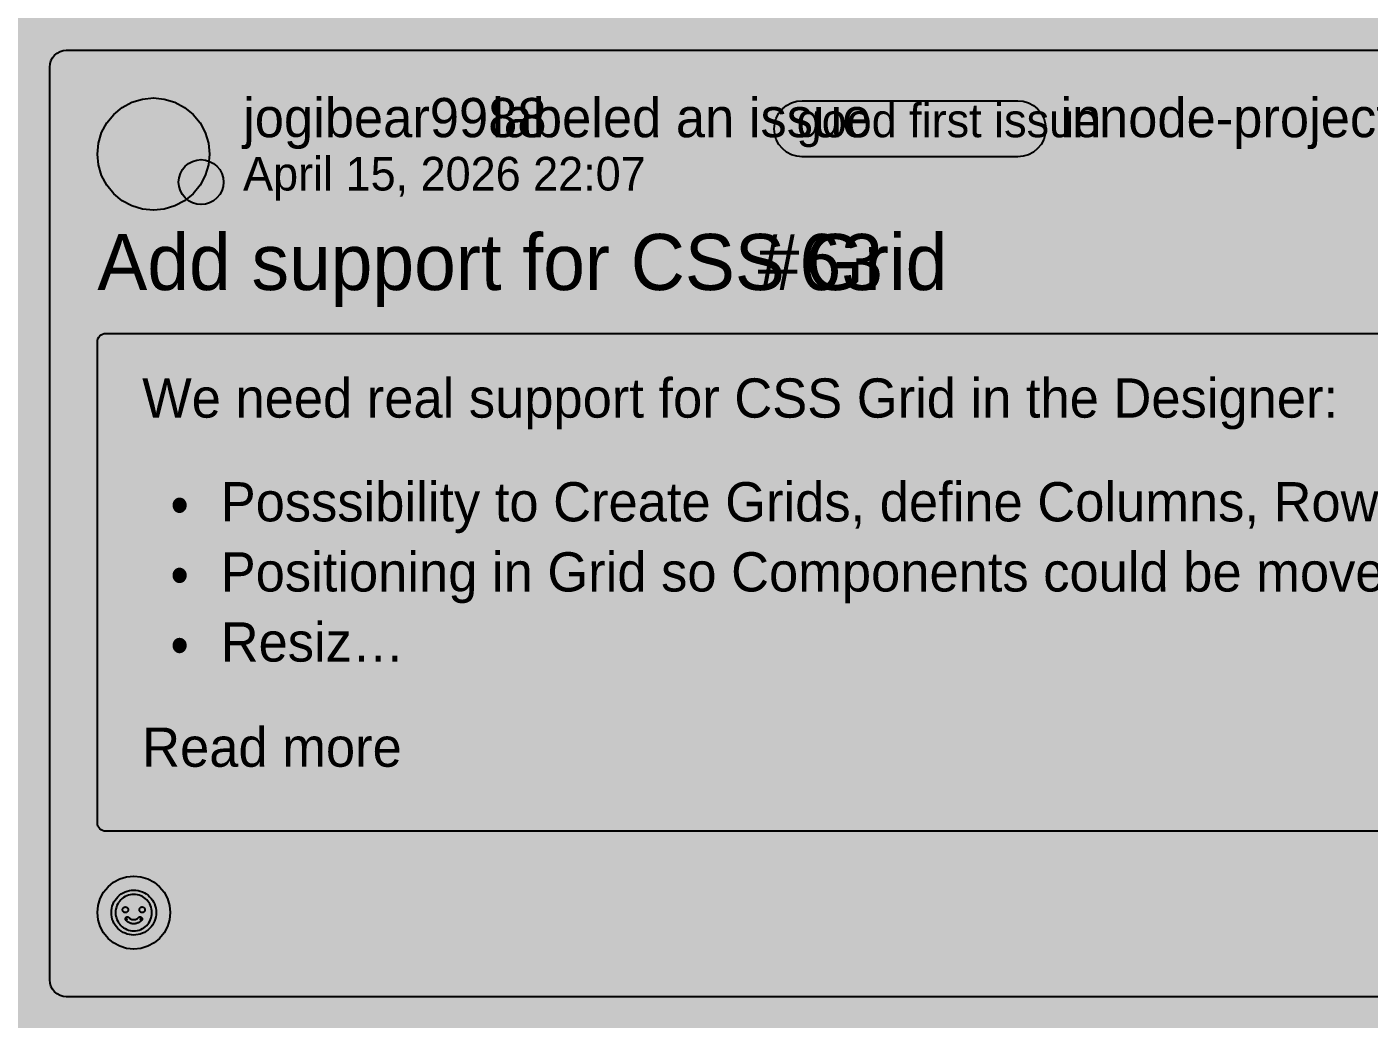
# Model space of a CAD drawing. Extents: x 0 to 2255, y 1 to 8699.
# Drawn here: x 335.9 to 814.7, y 3358.1 to 3711.9 of the extents above; entities that cross this region are included whole.
import ezdxf

# ---------------------------------------------------------------- set-up
doc = ezdxf.new("R2010")
doc.units = 0

msp = doc.modelspace()

# ---------------------------------------------------------------- hatches: boundary and pattern name
at = {"true_color": 0x0d1117}
for points in [[(0, 8699), (1280, 8699), (1280, 0.77), (0, 0.77)], [(0, 8635), (1280, 8635), (1280, 0.77), (0, 0.77)], [(350, 3703.58), (998.03, 3703.58), (998.03, 3703.58), (999.2, 3703.47), (1000.33, 3703.13), (1001.37, 3702.57), (1002.28, 3701.83), (1003.02, 3700.92), (1003.58, 3699.88), (1003.92, 3698.75), (1004.03, 3697.58), (1004.03, 3372.08), (1004.03, 3372.08), (1003.92, 3370.91), (1003.58, 3369.79), (1003.02, 3368.75), (1002.28, 3367.84), (1001.37, 3367.09), (1000.33, 3366.54), (999.2, 3366.2), (998.03, 3366.08), (350, 3366.08), (350, 3366.08), (348.83, 3366.2), (347.7, 3366.54), (346.67, 3367.09), (345.76, 3367.84), (345.01, 3368.75), (344.46, 3369.79), (344.12, 3370.91), (344, 3372.08), (344, 3697.58), (344, 3697.58), (344.12, 3698.75), (344.46, 3699.88), (345.01, 3700.92), (345.76, 3701.83), (346.67, 3702.57), (347.7, 3703.13), (348.83, 3703.47), (350, 3703.58)], [(398, 3664.58), (398, 3664.58), (398, 3664.58), (399.56, 3664.43), (401.06, 3663.97), (402.44, 3663.24), (403.66, 3662.24), (404.65, 3661.03), (405.39, 3659.64), (405.85, 3658.14), (406, 3656.58), (406, 3656.58), (406, 3656.58), (405.85, 3655.02), (405.39, 3653.52), (404.65, 3652.14), (403.66, 3650.93), (402.44, 3649.93), (401.06, 3649.19), (399.56, 3648.74), (398, 3648.58), (398, 3648.58), (398, 3648.58), (396.44, 3648.74), (394.94, 3649.19), (393.56, 3649.93), (392.34, 3650.93), (391.35, 3652.14), (390.61, 3653.52), (390.15, 3655.02), (390, 3656.58), (390, 3656.58), (390, 3656.58), (390.15, 3658.14), (390.61, 3659.64), (391.35, 3661.03), (392.34, 3662.24), (393.56, 3663.24), (394.94, 3663.97), (396.44, 3664.43), (398, 3664.58)]]:
    msp.add_hatch(color=256, dxfattribs=at).paths.add_polyline_path(points, flags=0)
at = {"true_color": 0x010409}
msp.add_hatch(color=256, dxfattribs=at).paths.add_polyline_path([(0, 8635), (1280, 8635), (1280, 0.77), (0, 0.77)], flags=0)
at = {"true_color": 0xffffff}
msp.add_hatch(color=256, dxfattribs=at).paths.add_polyline_path([(381, 3686.58), (381, 3686.58), (381, 3686.58), (384.9, 3686.2), (388.65, 3685.06), (392.11, 3683.21), (395.14, 3680.73), (397.63, 3677.69), (399.48, 3674.24), (400.62, 3670.49), (401, 3666.58), (401, 3666.58), (401, 3666.58), (400.62, 3662.68), (399.48, 3658.93), (397.63, 3655.47), (395.14, 3652.44), (392.11, 3649.95), (388.65, 3648.11), (384.9, 3646.97), (381, 3646.58), (381, 3646.58), (381, 3646.58), (377.1, 3646.97), (373.35, 3648.11), (369.89, 3649.95), (366.86, 3652.44), (364.37, 3655.47), (362.52, 3658.93), (361.38, 3662.68), (361, 3666.58), (361, 3666.58), (361, 3666.58), (361.38, 3670.49), (362.52, 3674.24), (364.37, 3677.69), (366.86, 3680.73), (369.89, 3683.21), (373.35, 3685.06), (377.1, 3686.2), (381, 3686.58)], flags=0)
at = {"true_color": 0x7057ff}
msp.add_hatch(color=256, dxfattribs=at).paths.add_polyline_path([(612.47, 3685.58), (689.38, 3685.58), (689.38, 3685.58), (691.33, 3685.39), (693.21, 3684.82), (694.94, 3683.9), (696.45, 3682.65), (697.7, 3681.14), (698.62, 3679.41), (699.19, 3677.53), (699.38, 3675.58), (699.38, 3675.58), (699.38, 3675.58), (699.19, 3673.63), (698.62, 3671.76), (697.7, 3670.03), (696.45, 3668.51), (694.94, 3667.27), (693.21, 3666.34), (691.33, 3665.78), (689.38, 3665.58), (612.47, 3665.58), (612.47, 3665.58), (610.52, 3665.78), (608.64, 3666.34), (606.91, 3667.27), (605.4, 3668.51), (604.15, 3670.03), (603.23, 3671.76), (602.66, 3673.63), (602.47, 3675.58), (602.47, 3675.58), (602.47, 3675.58), (602.66, 3677.53), (603.23, 3679.41), (604.15, 3681.14), (605.4, 3682.65), (606.91, 3683.9), (608.64, 3684.82), (610.52, 3685.39), (612.47, 3685.58)], flags=0)
at = {"true_color": 0x151b23}
for points in [[(364, 3602.58), (984.03, 3602.58), (984.03, 3602.58), (984.62, 3602.53), (985.18, 3602.36), (985.7, 3602.08), (986.15, 3601.7), (986.53, 3601.25), (986.8, 3600.73), (986.98, 3600.17), (987.03, 3599.58), (987.03, 3428.08), (987.03, 3428.08), (986.98, 3427.5), (986.8, 3426.94), (986.53, 3426.42), (986.15, 3425.96), (985.7, 3425.59), (985.18, 3425.31), (984.62, 3425.14), (984.03, 3425.08), (364, 3425.08), (364, 3425.08), (363.41, 3425.14), (362.85, 3425.31), (362.33, 3425.59), (361.88, 3425.96), (361.51, 3426.42), (361.23, 3426.94), (361.06, 3427.5), (361, 3428.08), (361, 3599.58), (361, 3599.58), (361.06, 3600.17), (361.23, 3600.73), (361.51, 3601.25), (361.88, 3601.7), (362.33, 3602.08), (362.85, 3602.36), (363.41, 3602.53), (364, 3602.58)], [(374, 3409.08), (374, 3409.08), (374, 3409.08), (376.54, 3408.83), (378.97, 3408.09), (381.22, 3406.89), (383.19, 3405.28), (384.81, 3403.31), (386.01, 3401.06), (386.75, 3398.62), (387, 3396.08), (387, 3396.08), (387, 3396.08), (386.75, 3393.55), (386.01, 3391.11), (384.81, 3388.86), (383.19, 3386.89), (381.22, 3385.27), (378.97, 3384.07), (376.54, 3383.33), (374, 3383.08), (374, 3383.08), (374, 3383.08), (371.46, 3383.33), (369.03, 3384.07), (366.78, 3385.27), (364.81, 3386.89), (363.19, 3388.86), (361.99, 3391.11), (361.25, 3393.55), (361, 3396.08), (361, 3396.08), (361, 3396.08), (361.25, 3398.62), (361.99, 3401.06), (363.19, 3403.31), (364.81, 3405.28), (366.78, 3406.89), (369.03, 3408.09), (371.46, 3408.83), (374, 3409.08)]]:
    msp.add_hatch(color=256, dxfattribs=at).paths.add_polyline_path(points, flags=0)
at = {"true_color": 0x9198a1}
h = msp.add_hatch(color=256, dxfattribs=at)
h.paths.add_polyline_path([(374, 3404.08), (374.78, 3404.05), (375.56, 3403.93), (376.32, 3403.74), (377.06, 3403.48), (377.77, 3403.14), (378.44, 3402.74), (379.08, 3402.27), (379.66, 3401.74), (380.18, 3401.16), (380.65, 3400.53), (381.06, 3399.86), (381.39, 3399.15), (381.66, 3398.41), (381.85, 3397.64), (381.96, 3396.87), (382, 3396.08), (381.96, 3395.3), (381.85, 3394.52), (381.66, 3393.76), (381.39, 3393.02), (381.06, 3392.31), (380.65, 3391.64), (380.18, 3391.01), (379.66, 3390.43), (379.08, 3389.9), (378.44, 3389.43), (377.77, 3389.03), (377.06, 3388.69), (376.32, 3388.43), (375.56, 3388.24), (374.78, 3388.12), (374, 3388.08), (373.22, 3388.12), (372.44, 3388.24), (371.68, 3388.43), (370.94, 3388.69), (370.23, 3389.03), (369.56, 3389.43), (368.92, 3389.9), (368.34, 3390.43), (367.82, 3391.01), (367.35, 3391.64), (366.94, 3392.31), (366.61, 3393.02), (366.34, 3393.76), (366.15, 3394.52), (366.04, 3395.3), (366, 3396.08), (366.04, 3396.87), (366.15, 3397.64), (366.34, 3398.41), (366.61, 3399.15), (366.94, 3399.86), (367.35, 3400.53), (367.82, 3401.16), (368.34, 3401.74), (368.92, 3402.27), (369.56, 3402.74), (370.23, 3403.14), (370.94, 3403.48), (371.68, 3403.74), (372.44, 3403.93), (373.22, 3404.05), (374, 3404.08)], flags=0)
h.paths.add_polyline_path([(367.5, 3396.08), (367.53, 3395.45), (367.62, 3394.82), (367.78, 3394.2), (367.99, 3393.6), (368.27, 3393.02), (368.59, 3392.47), (368.98, 3391.96), (369.4, 3391.49), (369.88, 3391.06), (370.39, 3390.68), (370.94, 3390.35), (371.51, 3390.08), (372.11, 3389.86), (372.73, 3389.71), (373.36, 3389.61), (374, 3389.58), (374.64, 3389.61), (375.27, 3389.71), (375.89, 3389.86), (376.49, 3390.08), (377.06, 3390.35), (377.61, 3390.68), (378.12, 3391.06), (378.6, 3391.49), (379.02, 3391.96), (379.41, 3392.47), (379.73, 3393.02), (380.01, 3393.6), (380.22, 3394.2), (380.38, 3394.82), (380.47, 3395.45), (380.5, 3396.08), (380.47, 3396.72), (380.38, 3397.35), (380.22, 3397.97), (380.01, 3398.57), (379.73, 3399.15), (379.41, 3399.69), (379.02, 3400.21), (378.6, 3400.68), (378.12, 3401.11), (377.61, 3401.49), (377.06, 3401.82), (376.49, 3402.09), (375.89, 3402.31), (375.27, 3402.46), (374.64, 3402.55), (374, 3402.58), (373.36, 3402.55), (372.73, 3402.46), (372.11, 3402.31), (371.51, 3402.09), (370.94, 3401.82), (370.39, 3401.49), (369.88, 3401.11), (369.4, 3400.68), (368.98, 3400.21), (368.59, 3399.69), (368.27, 3399.15), (367.99, 3398.57), (367.78, 3397.97), (367.62, 3397.35), (367.53, 3396.72), (367.5, 3396.08)], flags=0)
h.paths.add_polyline_path([(371.32, 3394.45), (371.55, 3394.56), (371.81, 3394.58), (372.05, 3394.52), (372.27, 3394.38), (372.44, 3394.18), (372.63, 3394.01), (372.84, 3393.87), (373.08, 3393.76), (373.32, 3393.67), (373.57, 3393.62), (373.82, 3393.59), (374.08, 3393.58), (374.34, 3393.6), (374.59, 3393.65), (374.84, 3393.73), (375.07, 3393.83), (375.29, 3393.96), (375.49, 3394.12), (375.67, 3394.31), (375.86, 3394.48), (376.1, 3394.57), (376.35, 3394.58), (376.6, 3394.5), (376.8, 3394.35), (376.94, 3394.13), (377, 3393.89), (376.97, 3393.63), (376.86, 3393.4), (376.73, 3393.24), (376.56, 3393.06), (376.36, 3392.89), (376.16, 3392.73), (375.94, 3392.6), (375.71, 3392.47), (375.48, 3392.37), (375.24, 3392.28), (374.99, 3392.2), (374.74, 3392.15), (374.49, 3392.11), (374.23, 3392.09), (373.97, 3392.08), (373.72, 3392.09), (373.46, 3392.12), (373.21, 3392.16), (372.96, 3392.22), (372.71, 3392.29), (372.47, 3392.39), (372.24, 3392.5), (372.01, 3392.62), (371.8, 3392.77), (371.6, 3392.92), (371.41, 3393.1), (371.23, 3393.28), (371.22, 3393.46), (371.43, 3393.61), (371.64, 3393.76), (371.65, 3393.76), (371.43, 3393.61), (371.22, 3393.47), (371.06, 3393.53), (371, 3393.78), (371.03, 3394.04), (371.14, 3394.27), (371.32, 3394.45)], flags=0)
h.paths.add_polyline_path([(378, 3397.08), (378, 3396.99), (377.98, 3396.89), (377.96, 3396.79), (377.92, 3396.7), (377.88, 3396.61), (377.83, 3396.53), (377.77, 3396.45), (377.71, 3396.38), (377.63, 3396.31), (377.56, 3396.25), (377.47, 3396.2), (377.38, 3396.16), (377.29, 3396.13), (377.2, 3396.1), (377.1, 3396.09), (377, 3396.08), (376.9, 3396.09), (376.8, 3396.1), (376.71, 3396.13), (376.62, 3396.16), (376.53, 3396.2), (376.44, 3396.25), (376.37, 3396.31), (376.29, 3396.38), (376.23, 3396.45), (376.17, 3396.53), (376.12, 3396.61), (376.08, 3396.7), (376.04, 3396.79), (376.02, 3396.89), (376, 3396.99), (376, 3397.08), (376, 3397.18), (376.02, 3397.28), (376.04, 3397.37), (376.08, 3397.47), (376.12, 3397.55), (376.17, 3397.64), (376.23, 3397.72), (376.29, 3397.79), (376.37, 3397.86), (376.44, 3397.91), (376.53, 3397.97), (376.62, 3398.01), (376.71, 3398.04), (376.8, 3398.06), (376.9, 3398.08), (377, 3398.08), (377.1, 3398.08), (377.2, 3398.06), (377.29, 3398.04), (377.38, 3398.01), (377.47, 3397.97), (377.56, 3397.91), (377.63, 3397.86), (377.71, 3397.79), (377.77, 3397.72), (377.83, 3397.64), (377.88, 3397.55), (377.92, 3397.47), (377.96, 3397.37), (377.98, 3397.28), (378, 3397.18), (378, 3397.08)], flags=0)
h.paths.add_polyline_path([(371, 3396.08), (370.9, 3396.09), (370.8, 3396.1), (370.71, 3396.13), (370.62, 3396.16), (370.53, 3396.2), (370.44, 3396.25), (370.37, 3396.31), (370.29, 3396.38), (370.23, 3396.45), (370.17, 3396.53), (370.12, 3396.61), (370.08, 3396.7), (370.04, 3396.79), (370.02, 3396.89), (370, 3396.99), (370, 3397.08), (370, 3397.18), (370.02, 3397.28), (370.04, 3397.37), (370.08, 3397.47), (370.12, 3397.55), (370.17, 3397.64), (370.23, 3397.72), (370.29, 3397.79), (370.37, 3397.86), (370.44, 3397.91), (370.53, 3397.97), (370.62, 3398.01), (370.71, 3398.04), (370.8, 3398.06), (370.9, 3398.08), (371, 3398.08), (371.1, 3398.08), (371.2, 3398.06), (371.29, 3398.04), (371.38, 3398.01), (371.47, 3397.97), (371.56, 3397.91), (371.63, 3397.86), (371.71, 3397.79), (371.77, 3397.72), (371.83, 3397.64), (371.88, 3397.55), (371.92, 3397.47), (371.96, 3397.37), (371.98, 3397.28), (372, 3397.18), (372, 3397.08), (372, 3396.99), (371.98, 3396.89), (371.96, 3396.79), (371.92, 3396.7), (371.88, 3396.61), (371.83, 3396.53), (371.77, 3396.45), (371.71, 3396.38), (371.63, 3396.31), (371.56, 3396.25), (371.47, 3396.2), (371.38, 3396.16), (371.29, 3396.13), (371.2, 3396.1), (371.1, 3396.09), (371, 3396.08)], flags=0)
h.paths.add_polyline_path([(376.25, 3393.83), (376.27, 3393.82), (376.29, 3393.81), (376.31, 3393.79), (376.32, 3393.78), (376.34, 3393.77), (376.36, 3393.76), (376.38, 3393.74), (376.4, 3393.73), (376.42, 3393.72), (376.44, 3393.7), (376.45, 3393.69), (376.47, 3393.68), (376.49, 3393.66), (376.51, 3393.65), (376.53, 3393.64), (376.55, 3393.63), (376.56, 3393.61), (376.58, 3393.6), (376.6, 3393.59), (376.62, 3393.57), (376.64, 3393.56), (376.66, 3393.55), (376.68, 3393.53), (376.69, 3393.52), (376.71, 3393.51), (376.73, 3393.5), (376.75, 3393.48), (376.77, 3393.47), (376.79, 3393.46), (376.8, 3393.44), (376.82, 3393.43), (376.84, 3393.42), (376.82, 3393.43), (376.8, 3393.44), (376.79, 3393.46), (376.77, 3393.47), (376.75, 3393.48), (376.73, 3393.5), (376.71, 3393.51), (376.69, 3393.52), (376.68, 3393.53), (376.66, 3393.55), (376.64, 3393.56), (376.62, 3393.57), (376.6, 3393.59), (376.58, 3393.6), (376.56, 3393.61), (376.55, 3393.63), (376.53, 3393.64), (376.51, 3393.65), (376.49, 3393.66), (376.47, 3393.68), (376.45, 3393.69), (376.44, 3393.7), (376.42, 3393.72), (376.4, 3393.73), (376.38, 3393.74), (376.36, 3393.76), (376.34, 3393.77), (376.32, 3393.78), (376.31, 3393.79), (376.29, 3393.81), (376.27, 3393.82), (376.25, 3393.83)], flags=0)

# ---------------------------------------------------------------- linework, layer by layer
at = {"true_color": 0x3d444d}
msp.add_lwpolyline([(998.03, 3366.08), (350, 3366.08), (350, 3366.08), (348.83, 3366.2), (347.7, 3366.54), (346.67, 3367.09), (345.76, 3367.84), (345.01, 3368.75), (344.46, 3369.79), (344.12, 3370.91), (344, 3372.08), (344, 3697.58), (344, 3697.58), (344.12, 3698.75), (344.46, 3699.88), (345.01, 3700.92), (345.76, 3701.83), (346.67, 3702.57), (347.7, 3703.13), (348.83, 3703.47), (350, 3703.58), (350, 3703.58), (998.03, 3703.58)], dxfattribs=at)
at = {"true_color": 0x010409}
msp.add_lwpolyline([(381, 3686.58), (381, 3686.58), (381, 3686.58), (384.9, 3686.2), (388.65, 3685.06), (392.11, 3683.21), (395.14, 3680.73), (397.63, 3677.69), (399.48, 3674.24), (400.62, 3670.49), (401, 3666.58), (401, 3666.58), (401, 3666.58), (400.62, 3662.68), (399.48, 3658.93), (397.63, 3655.47), (395.14, 3652.44), (392.11, 3649.95), (388.65, 3648.11), (384.9, 3646.97), (381, 3646.58), (381, 3646.58), (381, 3646.58), (377.1, 3646.97), (373.35, 3648.11), (369.89, 3649.95), (366.86, 3652.44), (364.37, 3655.47), (362.52, 3658.93), (361.38, 3662.68), (361, 3666.58), (361, 3666.58), (361, 3666.58), (361.38, 3670.49), (362.52, 3674.24), (364.37, 3677.69), (366.86, 3680.73), (369.89, 3683.21), (373.35, 3685.06), (377.1, 3686.2), (381, 3686.58)], close=True, dxfattribs=at)
at = {"true_color": 0xc1b8ff}
msp.add_lwpolyline([(612.47, 3685.58), (689.38, 3685.58), (689.38, 3685.58), (691.33, 3685.39), (693.21, 3684.82), (694.94, 3683.9), (696.45, 3682.65), (697.7, 3681.14), (698.62, 3679.41), (699.19, 3677.53), (699.38, 3675.58), (699.38, 3675.58), (699.38, 3675.58), (699.19, 3673.63), (698.62, 3671.76), (697.7, 3670.03), (696.45, 3668.51), (694.94, 3667.27), (693.21, 3666.34), (691.33, 3665.78), (689.38, 3665.58), (612.47, 3665.58), (612.47, 3665.58), (610.52, 3665.78), (608.64, 3666.34), (606.91, 3667.27), (605.4, 3668.51), (604.15, 3670.03), (603.23, 3671.76), (602.66, 3673.63), (602.47, 3675.58), (602.47, 3675.58), (602.47, 3675.58), (602.66, 3677.53), (603.23, 3679.41), (604.15, 3681.14), (605.4, 3682.65), (606.91, 3683.9), (608.64, 3684.82), (610.52, 3685.39), (612.47, 3685.58)], close=True, dxfattribs=at)
at = {"true_color": 0x0d1117}
msp.add_lwpolyline([(398, 3664.58), (398, 3664.58), (398, 3664.58), (399.56, 3664.43), (401.06, 3663.97), (402.44, 3663.24), (403.66, 3662.24), (404.65, 3661.03), (405.39, 3659.64), (405.85, 3658.14), (406, 3656.58), (406, 3656.58), (406, 3656.58), (405.85, 3655.02), (405.39, 3653.52), (404.65, 3652.14), (403.66, 3650.93), (402.44, 3649.93), (401.06, 3649.19), (399.56, 3648.74), (398, 3648.58), (398, 3648.58), (398, 3648.58), (396.44, 3648.74), (394.94, 3649.19), (393.56, 3649.93), (392.34, 3650.93), (391.35, 3652.14), (390.61, 3653.52), (390.15, 3655.02), (390, 3656.58), (390, 3656.58), (390, 3656.58), (390.15, 3658.14), (390.61, 3659.64), (391.35, 3661.03), (392.34, 3662.24), (393.56, 3663.24), (394.94, 3663.97), (396.44, 3664.43), (398, 3664.58)], close=True, dxfattribs=at)
at = {"true_color": 0x151b23}
msp.add_lwpolyline([(984.03, 3425.08), (364, 3425.08), (364, 3425.08), (363.41, 3425.14), (362.85, 3425.31), (362.33, 3425.59), (361.88, 3425.96), (361.51, 3426.42), (361.23, 3426.94), (361.06, 3427.5), (361, 3428.08), (361, 3599.58), (361, 3599.58), (361.06, 3600.17), (361.23, 3600.73), (361.51, 3601.25), (361.88, 3601.7), (362.33, 3602.08), (362.85, 3602.36), (363.41, 3602.53), (364, 3602.58), (364, 3602.58), (984.03, 3602.58)], dxfattribs=at)
at = {"true_color": 0x3d444d}
msp.add_lwpolyline([(374, 3409.08), (374, 3409.08), (374, 3409.08), (376.54, 3408.83), (378.97, 3408.09), (381.22, 3406.89), (383.19, 3405.28), (384.81, 3403.31), (386.01, 3401.06), (386.75, 3398.62), (387, 3396.08), (387, 3396.08), (387, 3396.08), (386.75, 3393.55), (386.01, 3391.11), (384.81, 3388.86), (383.19, 3386.89), (381.22, 3385.27), (378.97, 3384.07), (376.54, 3383.33), (374, 3383.08), (374, 3383.08), (374, 3383.08), (371.46, 3383.33), (369.03, 3384.07), (366.78, 3385.27), (364.81, 3386.89), (363.19, 3388.86), (361.99, 3391.11), (361.25, 3393.55), (361, 3396.08), (361, 3396.08), (361, 3396.08), (361.25, 3398.62), (361.99, 3401.06), (363.19, 3403.31), (364.81, 3405.28), (366.78, 3406.89), (369.03, 3408.09), (371.46, 3408.83), (374, 3409.08)], close=True, dxfattribs=at)
at = {"true_color": 0x9198a1}
for points in [[(374, 3404.08), (374.78, 3404.05), (375.56, 3403.93), (376.32, 3403.74), (377.06, 3403.48), (377.77, 3403.14), (378.44, 3402.74), (379.08, 3402.27), (379.66, 3401.74), (380.18, 3401.16), (380.65, 3400.53), (381.06, 3399.86), (381.39, 3399.15), (381.66, 3398.41), (381.85, 3397.64), (381.96, 3396.87), (382, 3396.08), (381.96, 3395.3), (381.85, 3394.52), (381.66, 3393.76), (381.39, 3393.02), (381.06, 3392.31), (380.65, 3391.64), (380.18, 3391.01), (379.66, 3390.43), (379.08, 3389.9), (378.44, 3389.43), (377.77, 3389.03), (377.06, 3388.69), (376.32, 3388.43), (375.56, 3388.24), (374.78, 3388.12), (374, 3388.08), (373.22, 3388.12), (372.44, 3388.24), (371.68, 3388.43), (370.94, 3388.69), (370.23, 3389.03), (369.56, 3389.43), (368.92, 3389.9), (368.34, 3390.43), (367.82, 3391.01), (367.35, 3391.64), (366.94, 3392.31), (366.61, 3393.02), (366.34, 3393.76), (366.15, 3394.52), (366.04, 3395.3), (366, 3396.08), (366.04, 3396.87), (366.15, 3397.64), (366.34, 3398.41), (366.61, 3399.15), (366.94, 3399.86), (367.35, 3400.53), (367.82, 3401.16), (368.34, 3401.74), (368.92, 3402.27), (369.56, 3402.74), (370.23, 3403.14), (370.94, 3403.48), (371.68, 3403.74), (372.44, 3403.93), (373.22, 3404.05), (374, 3404.08)], [(367.5, 3396.08), (367.53, 3395.45), (367.62, 3394.82), (367.78, 3394.2), (367.99, 3393.6), (368.27, 3393.02), (368.59, 3392.47), (368.98, 3391.96), (369.4, 3391.49), (369.88, 3391.06), (370.39, 3390.68), (370.94, 3390.35), (371.51, 3390.08), (372.11, 3389.86), (372.73, 3389.71), (373.36, 3389.61), (374, 3389.58), (374.64, 3389.61), (375.27, 3389.71), (375.89, 3389.86), (376.49, 3390.08), (377.06, 3390.35), (377.61, 3390.68), (378.12, 3391.06), (378.6, 3391.49), (379.02, 3391.96), (379.41, 3392.47), (379.73, 3393.02), (380.01, 3393.6), (380.22, 3394.2), (380.38, 3394.82), (380.47, 3395.45), (380.5, 3396.08), (380.47, 3396.72), (380.38, 3397.35), (380.22, 3397.97), (380.01, 3398.57), (379.73, 3399.15), (379.41, 3399.69), (379.02, 3400.21), (378.6, 3400.68), (378.12, 3401.11), (377.61, 3401.49), (377.06, 3401.82), (376.49, 3402.09), (375.89, 3402.31), (375.27, 3402.46), (374.64, 3402.55), (374, 3402.58), (373.36, 3402.55), (372.73, 3402.46), (372.11, 3402.31), (371.51, 3402.09), (370.94, 3401.82), (370.39, 3401.49), (369.88, 3401.11), (369.4, 3400.68), (368.98, 3400.21), (368.59, 3399.69), (368.27, 3399.15), (367.99, 3398.57), (367.78, 3397.97), (367.62, 3397.35), (367.53, 3396.72), (367.5, 3396.08)], [(371, 3396.08), (370.9, 3396.09), (370.8, 3396.1), (370.71, 3396.13), (370.62, 3396.16), (370.53, 3396.2), (370.44, 3396.25), (370.37, 3396.31), (370.29, 3396.38), (370.23, 3396.45), (370.17, 3396.53), (370.12, 3396.61), (370.08, 3396.7), (370.04, 3396.79), (370.02, 3396.89), (370, 3396.99), (370, 3397.08), (370, 3397.18), (370.02, 3397.28), (370.04, 3397.37), (370.08, 3397.47), (370.12, 3397.55), (370.17, 3397.64), (370.23, 3397.72), (370.29, 3397.79), (370.37, 3397.86), (370.44, 3397.91), (370.53, 3397.97), (370.62, 3398.01), (370.71, 3398.04), (370.8, 3398.06), (370.9, 3398.08), (371, 3398.08), (371.1, 3398.08), (371.2, 3398.06), (371.29, 3398.04), (371.38, 3398.01), (371.47, 3397.97), (371.56, 3397.91), (371.63, 3397.86), (371.71, 3397.79), (371.77, 3397.72), (371.83, 3397.64), (371.88, 3397.55), (371.92, 3397.47), (371.96, 3397.37), (371.98, 3397.28), (372, 3397.18), (372, 3397.08), (372, 3396.99), (371.98, 3396.89), (371.96, 3396.79), (371.92, 3396.7), (371.88, 3396.61), (371.83, 3396.53), (371.77, 3396.45), (371.71, 3396.38), (371.63, 3396.31), (371.56, 3396.25), (371.47, 3396.2), (371.38, 3396.16), (371.29, 3396.13), (371.2, 3396.1), (371.1, 3396.09), (371, 3396.08)], [(378, 3397.08), (378, 3396.99), (377.98, 3396.89), (377.96, 3396.79), (377.92, 3396.7), (377.88, 3396.61), (377.83, 3396.53), (377.77, 3396.45), (377.71, 3396.38), (377.63, 3396.31), (377.56, 3396.25), (377.47, 3396.2), (377.38, 3396.16), (377.29, 3396.13), (377.2, 3396.1), (377.1, 3396.09), (377, 3396.08), (376.9, 3396.09), (376.8, 3396.1), (376.71, 3396.13), (376.62, 3396.16), (376.53, 3396.2), (376.44, 3396.25), (376.37, 3396.31), (376.29, 3396.38), (376.23, 3396.45), (376.17, 3396.53), (376.12, 3396.61), (376.08, 3396.7), (376.04, 3396.79), (376.02, 3396.89), (376, 3396.99), (376, 3397.08), (376, 3397.18), (376.02, 3397.28), (376.04, 3397.37), (376.08, 3397.47), (376.12, 3397.55), (376.17, 3397.64), (376.23, 3397.72), (376.29, 3397.79), (376.37, 3397.86), (376.44, 3397.91), (376.53, 3397.97), (376.62, 3398.01), (376.71, 3398.04), (376.8, 3398.06), (376.9, 3398.08), (377, 3398.08), (377.1, 3398.08), (377.2, 3398.06), (377.29, 3398.04), (377.38, 3398.01), (377.47, 3397.97), (377.56, 3397.91), (377.63, 3397.86), (377.71, 3397.79), (377.77, 3397.72), (377.83, 3397.64), (377.88, 3397.55), (377.92, 3397.47), (377.96, 3397.37), (377.98, 3397.28), (378, 3397.18), (378, 3397.08)], [(371.32, 3394.45), (371.55, 3394.56), (371.81, 3394.58), (372.05, 3394.52), (372.27, 3394.38), (372.44, 3394.18), (372.63, 3394.01), (372.84, 3393.87), (373.08, 3393.76), (373.32, 3393.67), (373.57, 3393.62), (373.82, 3393.59), (374.08, 3393.58), (374.34, 3393.6), (374.59, 3393.65), (374.84, 3393.73), (375.07, 3393.83), (375.29, 3393.96), (375.49, 3394.12), (375.67, 3394.31), (375.86, 3394.48), (376.1, 3394.57), (376.35, 3394.58), (376.6, 3394.5), (376.8, 3394.35), (376.94, 3394.13), (377, 3393.89), (376.97, 3393.63), (376.86, 3393.4), (376.73, 3393.24), (376.56, 3393.06), (376.36, 3392.89), (376.16, 3392.73), (375.94, 3392.6), (375.71, 3392.47), (375.48, 3392.37), (375.24, 3392.28), (374.99, 3392.2), (374.74, 3392.15), (374.49, 3392.11), (374.23, 3392.09), (373.97, 3392.08), (373.72, 3392.09), (373.46, 3392.12), (373.21, 3392.16), (372.96, 3392.22), (372.71, 3392.29), (372.47, 3392.39), (372.24, 3392.5), (372.01, 3392.62), (371.8, 3392.77), (371.6, 3392.92), (371.41, 3393.1), (371.23, 3393.28), (371.22, 3393.46), (371.43, 3393.61), (371.64, 3393.76), (371.65, 3393.76), (371.43, 3393.61), (371.22, 3393.47), (371.06, 3393.53), (371, 3393.78), (371.03, 3394.04), (371.14, 3394.27), (371.32, 3394.45)], [(376.25, 3393.83), (376.27, 3393.82), (376.29, 3393.81), (376.31, 3393.79), (376.32, 3393.78), (376.34, 3393.77), (376.36, 3393.76), (376.38, 3393.74), (376.4, 3393.73), (376.42, 3393.72), (376.44, 3393.7), (376.45, 3393.69), (376.47, 3393.68), (376.49, 3393.66), (376.51, 3393.65), (376.53, 3393.64), (376.55, 3393.63), (376.56, 3393.61), (376.58, 3393.6), (376.6, 3393.59), (376.62, 3393.57), (376.64, 3393.56), (376.66, 3393.55), (376.68, 3393.53), (376.69, 3393.52), (376.71, 3393.51), (376.73, 3393.5), (376.75, 3393.48), (376.77, 3393.47), (376.79, 3393.46), (376.8, 3393.44), (376.82, 3393.43), (376.84, 3393.42), (376.82, 3393.43), (376.8, 3393.44), (376.79, 3393.46), (376.77, 3393.47), (376.75, 3393.48), (376.73, 3393.5), (376.71, 3393.51), (376.69, 3393.52), (376.68, 3393.53), (376.66, 3393.55), (376.64, 3393.56), (376.62, 3393.57), (376.6, 3393.59), (376.58, 3393.6), (376.56, 3393.61), (376.55, 3393.63), (376.53, 3393.64), (376.51, 3393.65), (376.49, 3393.66), (376.47, 3393.68), (376.45, 3393.69), (376.44, 3393.7), (376.42, 3393.72), (376.4, 3393.73), (376.38, 3393.74), (376.36, 3393.76), (376.34, 3393.77), (376.32, 3393.78), (376.31, 3393.79), (376.29, 3393.81), (376.27, 3393.82), (376.25, 3393.83)]]:
    msp.add_lwpolyline(points, close=True, dxfattribs=at)

# ---------------------------------------------------------------- texts
at = {"true_color": 0xf0f6fc}
for s, height, p in [('jogibear9988', 14, (413, 3672.58)), ('node-projects/web-component-designer', 14, (718.35, 3672.58)), ('Add support for CSS Grid ', 20, (361, 3618.08)), ('We need real support for CSS Grid in the Designer:', 14, (377, 3572.58)), ('Posssibility to Create Grids, define Columns, Rows, Areas, ...', 14, (405, 3535.58)), ('•', 14, (387.08, 3534.58)), ('Positioning in Grid so Components could be moved in Grid', 14, (405, 3510.58)), ('•', 14, (387.08, 3509.58)), ('Resiz…', 14, (405, 3485.58)), ('•', 14, (387.08, 3484.58)), ('Read more', 14, (377, 3448.08))]:
    msp.add_text(s, height=height, dxfattribs=at).set_placement(p)
at = {"true_color": 0x9198a1}
for s, height, p in [(' labeled an issue', 14, (496.62, 3672.58)), (' in ', 14, (699.38, 3672.58)), ('April 15, 2026 22:07', 12, (413, 3653.58)), ('#63', 20, (596.63, 3618.08))]:
    msp.add_text(s, height=height, dxfattribs=at).set_placement(p)
at = {"true_color": 0xc1b8ff}
msp.add_text('good first issue', height=12, dxfattribs=at).set_placement((610.47, 3672.58))

doc.saveas('drawing.dxf')
